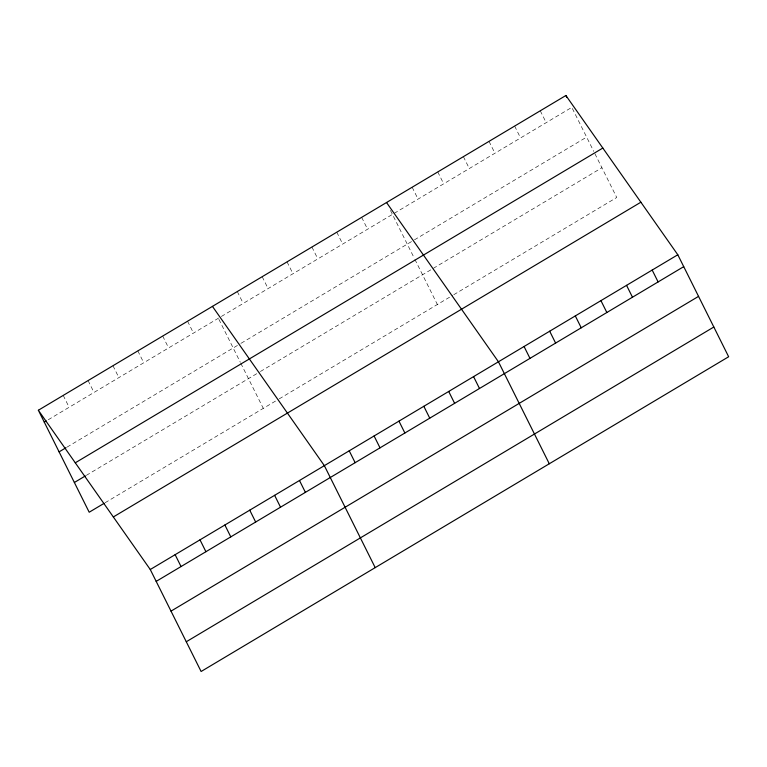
<?xml version="1.0" encoding="UTF-8"?>
<svg xmlns="http://www.w3.org/2000/svg" width="767" height="767" viewBox="0 0 767 767"><rect width="100%" height="100%" fill="white"/><g stroke="black" fill="none" stroke-linecap="round" stroke-linejoin="round"><path stroke-width="0.58" stroke-dasharray="3.83 2.88" d="M48.244 419.75L218.355 318.257L217.368 316.272M221.347 316.474L571.808 107.37L593.763 151.406M67.055 447.103L240.148 343.837M241.145 343.242L413.423 240.454M414.448 239.841L586.64 137.111M86.307 475.367L259.399 372.1M260.397 371.506L601.913 167.743M105.117 502.73L278.21 399.463M279.198 398.869L452.751 295.324M453.776 294.71L616.735 197.483L594.272 152.432M540.265 110.793L546.19 122.662M514.647 126.076L520.563 137.955M489.02 141.368L494.936 153.237M463.393 156.65L469.318 168.529M437.775 171.942L443.69 183.812M412.147 187.225L418.073 199.104M390.47 210.426L414.401 258.421M414.909 259.438L437.372 304.499M361.66 217.349L367.575 229.228M336.79 232.19L342.705 244.069M311.92 247.032L317.835 258.901M287.05 261.863L292.965 273.742M262.18 276.705L268.095 288.574M237.31 291.546L243.225 303.416M218.892 319.312L240.311 362.283M240.819 363.309L263.282 408.36M187.57 321.22L193.485 333.089M162.7 336.061L168.615 347.93M137.83 350.893L143.745 362.772M112.96 365.734L118.875 377.604M88.09 380.576L94.005 392.445M63.22 395.408L69.135 407.287"/><path stroke-width="1.15" d="M38.35 410.249L565.893 95.501L677.807 254.769L728.65 356.751L201.107 671.499L150.265 569.517L38.35 410.249L89.193 512.231L104.12 503.325M44.265 422.118L46.26 420.93M59.097 451.859L66.058 447.698M75.281 462.808L602.824 148.06M74.37 482.491L85.31 475.962M113.334 516.958L640.876 202.21M150.265 569.517L677.807 254.769M156.18 581.386L683.723 266.648M171.012 611.126L698.545 296.378M186.285 641.758L713.828 327.02M386.53 202.517L498.445 361.784L549.287 463.767M212.44 306.378L324.355 465.655L375.197 567.628M565.893 95.501L566.88 97.476M652.18 270.061L658.105 281.93M626.553 285.343L632.478 297.222M600.935 300.635L606.85 312.505M575.308 315.918L581.233 327.797M549.69 331.21L555.605 343.079M524.062 346.502L529.987 358.371M473.575 376.626L479.49 388.495M448.705 391.458L454.62 403.337M423.835 406.299L429.75 418.168M398.965 421.141L404.88 433.01M374.095 435.972L380.01 447.851M349.225 450.814L355.14 462.683M299.485 480.487L305.4 492.366M274.615 495.329L280.53 507.198M249.745 510.16L255.66 522.039M224.875 525.002L230.79 536.881M200.005 539.843L205.92 551.713M175.135 554.675L181.05 566.554"/></g></svg>
